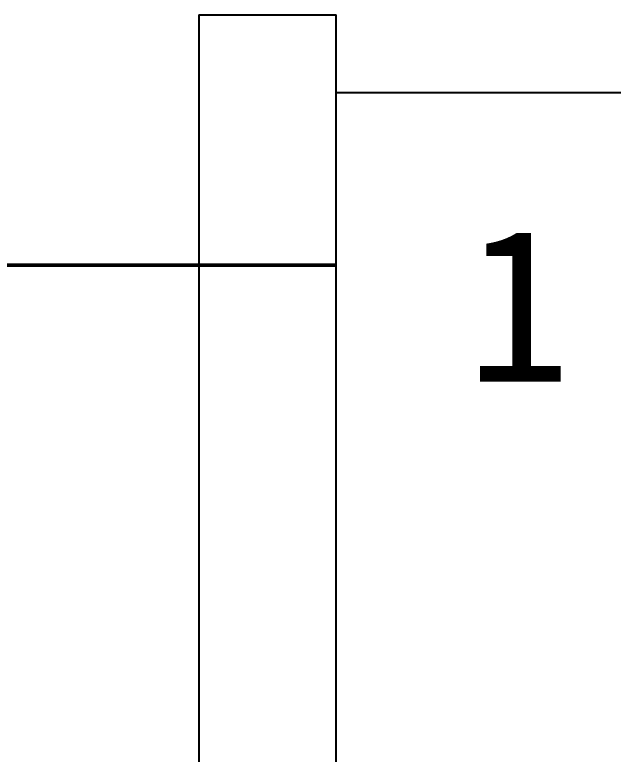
# Model space of a CAD drawing. Header units: inches. Extents: x -287940 to 417543, y -666909 to 91149.
# Drawn here: x -183865 to -164346, y -479964 to -455831 of the extents above; entities that cross this region are included whole.
import ezdxf

# ---------------------------------------------------------------- set-up
doc = ezdxf.new("R2010")
doc.units = ezdxf.units.IN
doc.header["$MEASUREMENT"] = 0

msp = doc.modelspace()

# ---------------------------------------------------------------- linework, layer by layer
at = {"ltscale": 5}
for p, q in [((-177863.4, -455830.815), (-173381.673, -455830.815)), ((-177863.4, -455830.815), (-177863.4, -666908.681)), ((-173381.673, -661473.581), (-173381.673, -455830.815))]:
    msp.add_line(p, q, dxfattribs=at)
at = {"color": 5, "lineweight": 50, "ltscale": 5}
msp.add_line((-173381.673, -464007.819), (-227578.6, -464007.819), dxfattribs=at)
at = {"ltscale": 5}
for points in [[(-173381.673, -458365.738), (-146581.7, -458365.738), (-146581.7, -483298.257), (-173381.673, -483298.257)], [(-173381.673, -458365.738), (-136581.7, -458365.738), (-136581.7, -620932.738), (-173381.673, -620932.738)]]:
    msp.add_lwpolyline(points, close=True, dxfattribs=at)

# ---------------------------------------------------------------- texts
at = {"color": 7, "ltscale": 5, "insert": (-169138.124, -462805.87), "char_height": 5000, "width": 1824588.24947, "attachment_point": 1}
msp.add_mtext('{\\fSimSun|b0|i0|c134|p2;1}', dxfattribs=at)

doc.saveas('drawing.dxf')
